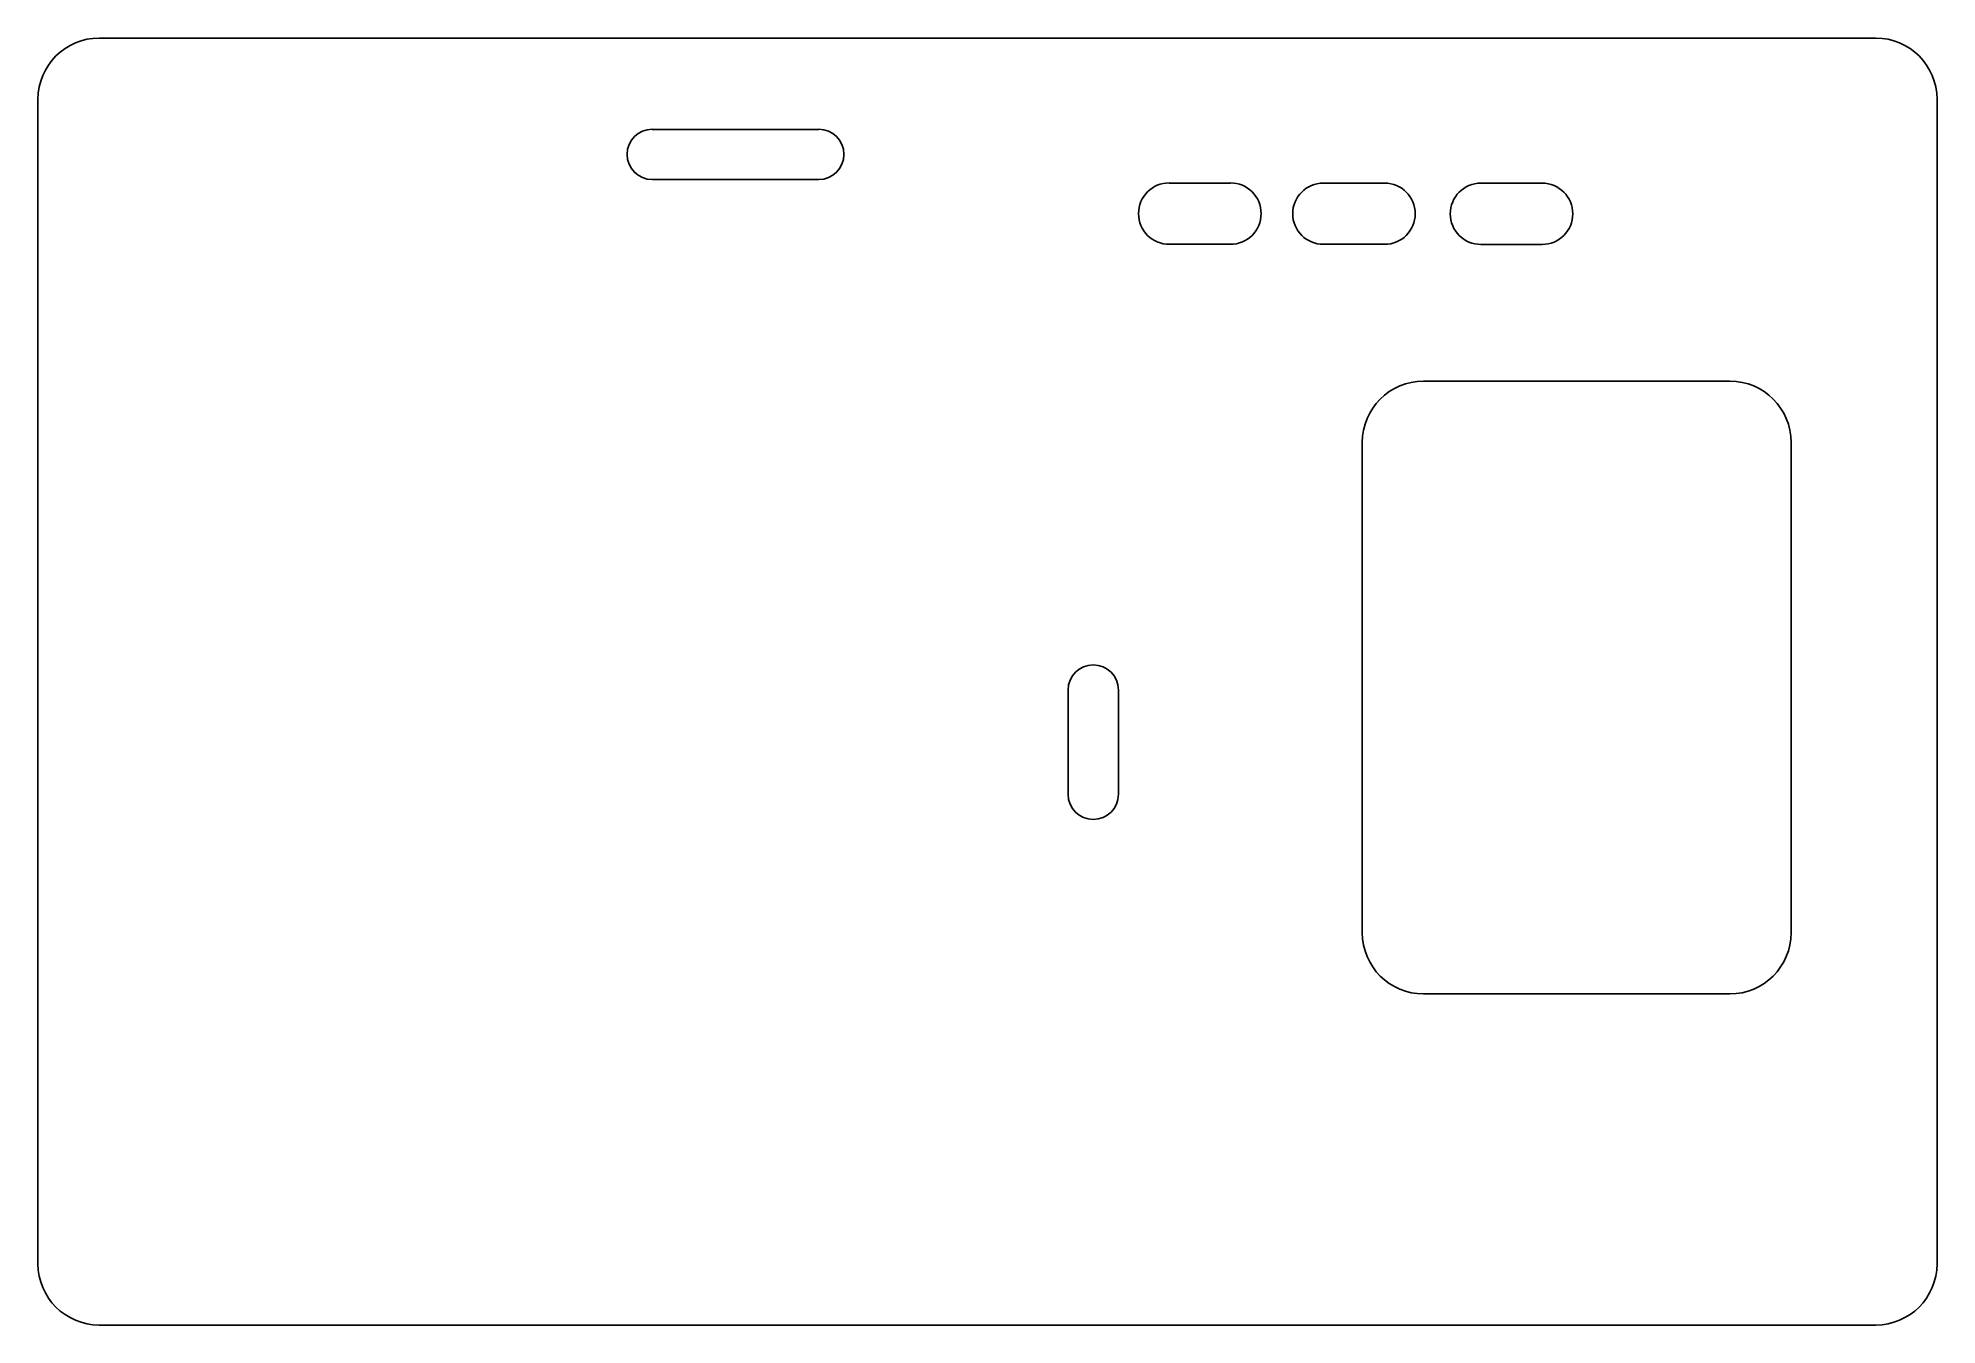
# Model space of a CAD drawing. Header units: millimetres. Extents: x 0 to 155, y 0 to 105.
import ezdxf

# ---------------------------------------------------------------- set-up
doc = ezdxf.new("R2010")
doc.units = ezdxf.units.MM
doc.layers.add('Body011', color=7, linetype='CONTINUOUS')

msp = doc.modelspace()

# ---------------------------------------------------------------- linework, layer by layer
at = {"layer": 'Body011'}
for p, q in [((4.99, 104.99, 7), (4.99, 104.99, 9)), ((149.99, 104.99, 7), (4.99, 104.99, 7)), ((149.99, 104.99, 9), (4.99, 104.99, 9)), ((4.99, 104.99, 7), (4.99, 104.99, 9)), ((149.99, 104.99, 7), (4.99, 104.99, 7)), ((149.99, 104.99, 9), (4.99, 104.99, 9)), ((149.99, 104.99, 7), (149.99, 104.99, 9)), ((149.99, 104.99, 7), (149.99, 104.99, 9)), ((-0.01, 99.99, 7), (-0.01, 99.99, 9)), ((-0.01, 99.99, 7), (-0.01, 4.99, 7)), ((-0.01, 99.99, 9), (-0.01, 4.99, 9)), ((-0.01, 99.99, 7), (-0.01, 99.99, 9)), ((-0.01, 99.99, 7), (-0.01, 4.99, 7)), ((-0.01, 99.99, 9), (-0.01, 4.99, 9)), ((154.99, 4.99, 7), (154.99, 99.99, 7)), ((154.99, 4.99, 9), (154.99, 99.99, 9)), ((154.99, 99.99, 7), (154.99, 99.99, 9)), ((154.99, 99.99, 7), (154.99, 99.99, 9)), ((154.99, 4.99, 7), (154.99, 99.99, 7)), ((154.99, 4.99, 9), (154.99, 99.99, 9)), ((63.72, 97.54, 7), (50.12, 97.54, 7)), ((63.72, 97.54, 9), (50.12, 97.54, 9)), ((63.72, 97.54, 9), (50.12, 97.54, 9)), ((50.12, 97.54, 9), (50.12, 97.54, 7)), ((63.72, 97.54, 7), (50.12, 97.54, 7)), ((50.12, 97.54, 9), (50.12, 97.54, 7)), ((63.72, 97.54, 9), (63.72, 97.54, 7)), ((63.72, 97.54, 9), (63.72, 97.54, 7)), ((48.07, 95.5, 7), (48.07, 95.49, 7)), ((48.07, 95.5, 9), (48.07, 95.49, 9)), ((48.07, 95.5, 9), (48.07, 95.49, 9)), ((48.07, 95.5, 7), (48.07, 95.49, 7)), ((48.07, 95.5, 9), (48.07, 95.5, 7)), ((48.07, 95.5, 9), (48.07, 95.5, 7)), ((48.07, 95.49, 9), (48.07, 95.49, 7)), ((48.07, 95.49, 9), (48.07, 95.49, 7)), ((65.77, 95.49, 7), (65.77, 95.5, 7)), ((65.77, 95.49, 9), (65.77, 95.5, 9)), ((65.77, 95.49, 9), (65.77, 95.5, 9)), ((65.77, 95.5, 9), (65.77, 95.5, 7)), ((65.77, 95.49, 7), (65.77, 95.5, 7)), ((65.77, 95.5, 9), (65.77, 95.5, 7)), ((65.77, 95.49, 9), (65.77, 95.49, 7)), ((65.77, 95.49, 9), (65.77, 95.49, 7)), ((50.12, 93.44, 7), (63.72, 93.44, 7)), ((50.12, 93.44, 9), (63.72, 93.44, 9)), ((50.12, 93.44, 9), (50.12, 93.44, 7)), ((50.12, 93.44, 9), (63.72, 93.44, 9)), ((50.12, 93.44, 7), (63.72, 93.44, 7)), ((50.12, 93.44, 9), (50.12, 93.44, 7)), ((63.72, 93.44, 9), (63.72, 93.44, 7)), ((63.72, 93.44, 9), (63.72, 93.44, 7)), ((97.32, 93.16, 7), (92.32, 93.16, 7)), ((97.32, 93.16, 9), (92.32, 93.16, 9)), ((97.32, 93.16, 9), (92.32, 93.16, 9)), ((92.32, 93.16, 9), (92.32, 93.16, 7)), ((97.32, 93.16, 7), (92.32, 93.16, 7)), ((92.32, 93.16, 9), (92.32, 93.16, 7)), ((97.32, 93.16, 9), (97.32, 93.16, 7)), ((97.32, 93.16, 9), (97.32, 93.16, 7)), ((109.9, 93.16, 7), (104.9, 93.16, 7)), ((109.9, 93.16, 9), (104.9, 93.16, 9)), ((109.9, 93.16, 9), (104.9, 93.16, 9)), ((104.9, 93.16, 9), (104.9, 93.16, 7)), ((109.9, 93.16, 7), (104.9, 93.16, 7)), ((104.9, 93.16, 9), (104.9, 93.16, 7)), ((109.9, 93.16, 9), (109.9, 93.16, 7)), ((109.9, 93.16, 9), (109.9, 93.16, 7)), ((122.76, 93.15, 7), (117.76, 93.15, 7)), ((122.76, 93.15, 9), (117.76, 93.15, 9)), ((122.76, 93.15, 9), (117.76, 93.15, 9)), ((117.76, 93.15, 9), (117.76, 93.15, 7)), ((122.76, 93.15, 7), (117.76, 93.15, 7)), ((117.76, 93.15, 9), (117.76, 93.15, 7)), ((122.76, 93.15, 9), (122.76, 93.15, 7)), ((122.76, 93.15, 9), (122.76, 93.15, 7)), ((89.82, 90.67, 7), (89.82, 90.66, 7)), ((89.82, 90.67, 9), (89.82, 90.66, 9)), ((89.82, 90.67, 9), (89.82, 90.66, 9)), ((89.82, 90.67, 7), (89.82, 90.66, 7)), ((89.82, 90.67, 9), (89.82, 90.67, 7)), ((89.82, 90.67, 9), (89.82, 90.67, 7)), ((89.82, 90.66, 9), (89.82, 90.66, 7)), ((89.82, 90.66, 9), (89.82, 90.66, 7)), ((99.82, 90.66, 7), (99.82, 90.67, 7)), ((99.82, 90.66, 9), (99.82, 90.67, 9)), ((99.82, 90.66, 9), (99.82, 90.67, 9)), ((99.82, 90.67, 9), (99.82, 90.67, 7)), ((99.82, 90.66, 7), (99.82, 90.67, 7)), ((99.82, 90.67, 9), (99.82, 90.67, 7)), ((99.82, 90.66, 9), (99.82, 90.66, 7)), ((99.82, 90.66, 9), (99.82, 90.66, 7)), ((102.4, 90.66, 7), (102.4, 90.66, 7)), ((102.4, 90.66, 9), (102.4, 90.66, 9)), ((102.4, 90.66, 9), (102.4, 90.66, 9)), ((102.4, 90.66, 9), (102.4, 90.66, 7)), ((102.4, 90.66, 7), (102.4, 90.66, 7)), ((102.4, 90.66, 9), (102.4, 90.66, 7)), ((102.4, 90.66, 9), (102.4, 90.66, 7)), ((102.4, 90.66, 9), (102.4, 90.66, 7)), ((112.4, 90.66, 7), (112.4, 90.66, 7)), ((112.4, 90.66, 9), (112.4, 90.66, 9)), ((112.4, 90.66, 9), (112.4, 90.66, 7)), ((112.4, 90.66, 9), (112.4, 90.66, 9)), ((112.4, 90.66, 9), (112.4, 90.66, 7)), ((112.4, 90.66, 7), (112.4, 90.66, 7)), ((112.4, 90.66, 9), (112.4, 90.66, 7)), ((112.4, 90.66, 9), (112.4, 90.66, 7)), ((115.26, 90.65, 7), (115.26, 90.65, 7)), ((115.26, 90.65, 9), (115.26, 90.65, 9)), ((115.26, 90.65, 9), (115.26, 90.65, 9)), ((115.26, 90.65, 9), (115.26, 90.65, 7)), ((115.26, 90.65, 7), (115.26, 90.65, 7)), ((115.26, 90.65, 9), (115.26, 90.65, 7)), ((115.26, 90.65, 9), (115.26, 90.65, 7)), ((115.26, 90.65, 9), (115.26, 90.65, 7)), ((125.26, 90.65, 7), (125.26, 90.65, 7)), ((125.26, 90.65, 9), (125.26, 90.65, 9)), ((125.26, 90.65, 9), (125.26, 90.65, 7)), ((125.26, 90.65, 9), (125.26, 90.65, 9)), ((125.26, 90.65, 9), (125.26, 90.65, 7)), ((125.26, 90.65, 7), (125.26, 90.65, 7)), ((125.26, 90.65, 9), (125.26, 90.65, 7)), ((125.26, 90.65, 9), (125.26, 90.65, 7)), ((92.32, 88.16, 7), (97.32, 88.16, 7)), ((92.32, 88.16, 9), (97.32, 88.16, 9)), ((92.32, 88.16, 9), (92.32, 88.16, 7)), ((92.32, 88.16, 9), (97.32, 88.16, 9)), ((92.32, 88.16, 7), (97.32, 88.16, 7)), ((92.32, 88.16, 9), (92.32, 88.16, 7)), ((97.32, 88.16, 9), (97.32, 88.16, 7)), ((97.32, 88.16, 9), (97.32, 88.16, 7)), ((104.9, 88.16, 7), (109.9, 88.16, 7)), ((104.9, 88.16, 9), (109.9, 88.16, 9)), ((104.9, 88.16, 9), (104.9, 88.16, 7)), ((104.9, 88.16, 9), (109.9, 88.16, 9)), ((104.9, 88.16, 7), (109.9, 88.16, 7)), ((104.9, 88.16, 9), (104.9, 88.16, 7)), ((109.9, 88.16, 9), (109.9, 88.16, 7)), ((109.9, 88.16, 9), (109.9, 88.16, 7)), ((117.76, 88.15, 7), (122.76, 88.15, 7)), ((117.76, 88.15, 9), (122.76, 88.15, 9)), ((117.76, 88.15, 9), (117.76, 88.15, 7)), ((117.76, 88.15, 9), (122.76, 88.15, 9)), ((117.76, 88.15, 7), (122.76, 88.15, 7)), ((117.76, 88.15, 9), (117.76, 88.15, 7)), ((122.76, 88.15, 9), (122.76, 88.15, 7)), ((122.76, 88.15, 9), (122.76, 88.15, 7)), ((138.08, 77, 7), (113.08, 77, 7)), ((138.08, 77, 9), (113.08, 77, 9)), ((138.08, 77, 9), (113.08, 77, 9)), ((113.08, 77, 9), (113.08, 77, 7)), ((138.08, 77, 7), (113.08, 77, 7)), ((113.08, 77, 9), (113.08, 77, 7)), ((138.08, 77, 9), (138.08, 77, 7)), ((138.08, 77, 9), (138.08, 77, 7)), ((108.08, 72, 7), (108.08, 32, 7)), ((108.08, 72, 9), (108.08, 32, 9)), ((108.08, 72, 9), (108.08, 32, 9)), ((108.08, 72, 7), (108.08, 32, 7)), ((108.08, 72, 9), (108.08, 72, 7)), ((108.08, 72, 9), (108.08, 72, 7)), ((143.08, 32, 7), (143.08, 72, 7)), ((143.08, 32, 9), (143.08, 72, 9)), ((143.08, 32, 9), (143.08, 72, 9)), ((143.08, 72, 9), (143.08, 72, 7)), ((143.08, 32, 7), (143.08, 72, 7)), ((143.08, 72, 9), (143.08, 72, 7)), ((86.12, 53.85, 7), (86.12, 53.85, 7)), ((86.12, 53.85, 9), (86.12, 53.85, 9)), ((86.12, 53.85, 9), (86.12, 53.85, 7)), ((86.12, 53.85, 9), (86.12, 53.85, 9)), ((86.12, 53.85, 9), (86.12, 53.85, 7)), ((86.12, 53.85, 7), (86.12, 53.85, 7)), ((86.12, 53.85, 9), (86.12, 53.85, 7)), ((86.12, 53.85, 9), (86.12, 53.85, 7)), ((84.07, 51.8, 7), (84.07, 43.29, 7)), ((84.07, 51.8, 9), (84.07, 43.29, 9)), ((84.07, 51.8, 9), (84.07, 43.29, 9)), ((84.07, 51.8, 7), (84.07, 43.29, 7)), ((84.07, 51.8, 9), (84.07, 51.8, 7)), ((84.07, 51.8, 9), (84.07, 51.8, 7)), ((88.17, 43.29, 7), (88.17, 51.8, 7)), ((88.17, 43.29, 9), (88.17, 51.8, 9)), ((88.17, 43.29, 9), (88.17, 51.8, 9)), ((88.17, 51.8, 9), (88.17, 51.8, 7)), ((88.17, 43.29, 7), (88.17, 51.8, 7)), ((88.17, 51.8, 9), (88.17, 51.8, 7)), ((84.07, 43.29, 9), (84.07, 43.29, 7)), ((84.07, 43.29, 9), (84.07, 43.29, 7)), ((88.17, 43.29, 9), (88.17, 43.29, 7)), ((88.17, 43.29, 9), (88.17, 43.29, 7)), ((86.12, 41.25, 7), (86.12, 41.25, 7)), ((86.12, 41.25, 9), (86.12, 41.25, 9)), ((86.12, 41.25, 9), (86.12, 41.25, 7)), ((86.12, 41.25, 9), (86.12, 41.25, 9)), ((86.12, 41.25, 9), (86.12, 41.25, 7)), ((86.12, 41.25, 7), (86.12, 41.25, 7)), ((86.12, 41.25, 9), (86.12, 41.25, 7)), ((86.12, 41.25, 9), (86.12, 41.25, 7)), ((108.08, 32, 9), (108.08, 32, 7)), ((108.08, 32, 9), (108.08, 32, 7)), ((143.08, 32, 9), (143.08, 32, 7)), ((143.08, 32, 9), (143.08, 32, 7)), ((113.08, 27, 7), (138.08, 27, 7)), ((113.08, 27, 9), (138.08, 27, 9)), ((113.08, 27, 9), (113.08, 27, 7)), ((113.08, 27, 9), (138.08, 27, 9)), ((113.08, 27, 7), (138.08, 27, 7)), ((113.08, 27, 9), (113.08, 27, 7)), ((138.08, 27, 9), (138.08, 27, 7)), ((138.08, 27, 9), (138.08, 27, 7)), ((-0.01, 4.99, 7), (-0.01, 4.99, 9)), ((-0.01, 4.99, 7), (-0.01, 4.99, 9)), ((154.99, 4.99, 7), (154.99, 4.99, 9)), ((154.99, 4.99, 7), (154.99, 4.99, 9)), ((4.99, -0.01, 7), (4.99, -0.01, 9)), ((4.99, -0.01, 7), (149.99, -0.01, 7)), ((4.99, -0.01, 9), (149.99, -0.01, 9)), ((4.99, -0.01, 7), (4.99, -0.01, 9)), ((4.99, -0.01, 7), (149.99, -0.01, 7)), ((4.99, -0.01, 9), (149.99, -0.01, 9)), ((149.99, -0.01, 7), (149.99, -0.01, 9)), ((149.99, -0.01, 7), (149.99, -0.01, 9))]:
    msp.add_line(p, q, dxfattribs=at)
for centre, radius, start, end in [((4.99, 99.99, 7), 5, 90, 180), ((4.99, 99.99, 9), 5, 90, 180), ((4.99, 99.99, 7), 5, 90, 180), ((4.99, 99.99, 9), 5, 90, 180), ((149.99, 99.99, 7), 5, 0, 90), ((149.99, 99.99, 9), 5, 0, 90), ((149.99, 99.99, 7), 5, 0, 90), ((149.99, 99.99, 9), 5, 0, 90), ((50.12, 95.5, 7), 2.05, 90, 180), ((50.12, 95.5, 9), 2.05, 90, 180), ((50.12, 95.5, 9), 2.05, 90, 180), ((50.12, 95.5, 7), 2.05, 90, 180), ((63.72, 95.5, 7), 2.05, 0, 90), ((63.72, 95.5, 9), 2.05, 0, 90), ((63.72, 95.5, 9), 2.05, 0, 90), ((63.72, 95.5, 7), 2.05, 0, 90), ((50.12, 95.49, 7), 2.05, 180, -90), ((50.12, 95.49, 9), 2.05, 180, -90), ((50.12, 95.49, 9), 2.05, 180, -90), ((50.12, 95.49, 7), 2.05, 180, -90), ((63.72, 95.49, 7), 2.05, -90, 0), ((63.72, 95.49, 9), 2.05, -90, 0), ((63.72, 95.49, 9), 2.05, -90, 0), ((63.72, 95.49, 7), 2.05, -90, 0), ((92.32, 90.67, 7), 2.5, 90, 180), ((92.32, 90.67, 9), 2.5, 90, 180), ((92.32, 90.67, 9), 2.5, 90, 180), ((92.32, 90.67, 7), 2.5, 90, 180), ((97.32, 90.67, 7), 2.5, 0, 90), ((97.32, 90.67, 9), 2.5, 0, 90), ((97.32, 90.67, 9), 2.5, 0, 90), ((97.32, 90.67, 7), 2.5, 0, 90), ((104.9, 90.66, 7), 2.5, 90, 180), ((104.9, 90.66, 9), 2.5, 90, 180), ((104.9, 90.66, 9), 2.5, 90, 180), ((104.9, 90.66, 7), 2.5, 90, 180), ((109.9, 90.66, 7), 2.5, 0, 90), ((109.9, 90.66, 9), 2.5, 0, 90), ((109.9, 90.66, 9), 2.5, 0, 90), ((109.9, 90.66, 7), 2.5, 0, 90), ((117.76, 90.65, 7), 2.5, 90, 180), ((117.76, 90.65, 9), 2.5, 90, 180), ((117.76, 90.65, 9), 2.5, 90, 180), ((117.76, 90.65, 7), 2.5, 90, 180), ((122.76, 90.65, 7), 2.5, 0, 90), ((122.76, 90.65, 9), 2.5, 0, 90), ((122.76, 90.65, 9), 2.5, 0, 90), ((122.76, 90.65, 7), 2.5, 0, 90), ((92.32, 90.66, 7), 2.5, 180, -90), ((92.32, 90.66, 9), 2.5, 180, -90), ((92.32, 90.66, 9), 2.5, 180, -90), ((92.32, 90.66, 7), 2.5, 180, -90), ((97.32, 90.66, 7), 2.5, -90, 0), ((97.32, 90.66, 9), 2.5, -90, 0), ((97.32, 90.66, 9), 2.5, -90, 0), ((97.32, 90.66, 7), 2.5, -90, 0), ((104.9, 90.66, 7), 2.5, 180, -90), ((104.9, 90.66, 9), 2.5, 180, -90), ((104.9, 90.66, 9), 2.5, 180, -90), ((104.9, 90.66, 7), 2.5, 180, -90), ((109.9, 90.66, 7), 2.5, -90, 0), ((109.9, 90.66, 9), 2.5, -90, 0), ((109.9, 90.66, 9), 2.5, -90, 0), ((109.9, 90.66, 7), 2.5, -90, 0), ((117.76, 90.65, 7), 2.5, 180, -90), ((117.76, 90.65, 9), 2.5, 180, -90), ((117.76, 90.65, 9), 2.5, 180, -90), ((117.76, 90.65, 7), 2.5, 180, -90), ((122.76, 90.65, 7), 2.5, -90, 0), ((122.76, 90.65, 9), 2.5, -90, 0), ((122.76, 90.65, 9), 2.5, -90, 0), ((122.76, 90.65, 7), 2.5, -90, 0), ((113.08, 72, 7), 5, 90, 180), ((113.08, 72, 9), 5, 90, 180), ((113.08, 72, 9), 5, 90, 180), ((113.08, 72, 7), 5, 90, 180), ((138.08, 72, 7), 5, 0, 90), ((138.08, 72, 9), 5, 0, 90), ((138.08, 72, 9), 5, 0, 90), ((138.08, 72, 7), 5, 0, 90), ((86.12, 51.8, 7), 2.05, 90, 180), ((86.12, 51.8, 9), 2.05, 90, 180), ((86.12, 51.8, 9), 2.05, 90, 180), ((86.12, 51.8, 7), 2.05, 90, 180), ((86.12, 51.8, 7), 2.05, 0, 90), ((86.12, 51.8, 9), 2.05, 0, 90), ((86.12, 51.8, 9), 2.05, 0, 90), ((86.12, 51.8, 7), 2.05, 0, 90), ((86.12, 43.29, 7), 2.05, 180, -90), ((86.12, 43.29, 9), 2.05, 180, -90), ((86.12, 43.29, 9), 2.05, 180, -90), ((86.12, 43.29, 7), 2.05, 180, -90), ((86.12, 43.29, 7), 2.05, -90, 0), ((86.12, 43.29, 9), 2.05, -90, 0), ((86.12, 43.29, 9), 2.05, -90, 0), ((86.12, 43.29, 7), 2.05, -90, 0), ((113.08, 32, 7), 5, 180, -90), ((113.08, 32, 9), 5, -180, -90), ((113.08, 32, 9), 5, -180, -90), ((113.08, 32, 7), 5, 180, -90), ((138.08, 32, 7), 5, -90, 0), ((138.08, 32, 9), 5, -90, 0), ((138.08, 32, 9), 5, -90, 0), ((138.08, 32, 7), 5, -90, 0), ((4.99, 4.99, 7), 5, 180, -90), ((4.99, 4.99, 9), 5, 180, -90), ((4.99, 4.99, 7), 5, 180, -90), ((4.99, 4.99, 9), 5, 180, -90), ((149.99, 4.99, 7), 5, -90, 0), ((149.99, 4.99, 9), 5, -90, 0), ((149.99, 4.99, 7), 5, -90, 0), ((149.99, 4.99, 9), 5, -90, 0)]:
    msp.add_arc(centre, radius, start, end, dxfattribs=at)

doc.saveas('drawing.dxf')
